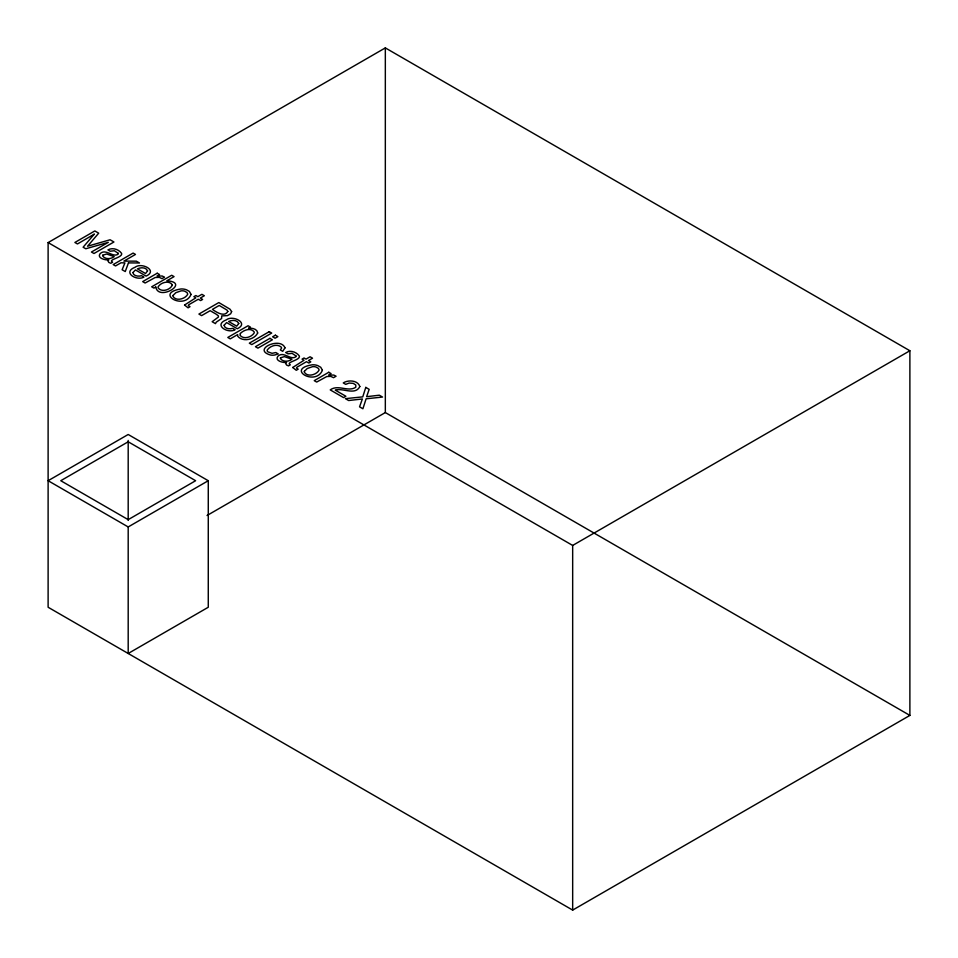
<?xml version="1.0" encoding="UTF-8"?>
<svg xmlns="http://www.w3.org/2000/svg" width="958" height="958" viewBox="0 0 958 958"><rect width="100%" height="100%" fill="white"/><g stroke="black" fill="none" stroke-linecap="round" stroke-linejoin="round"><path stroke-width="1.44" d="M48.116 242.59L385.332 47.9L909.884 350.748L909.884 715.41L572.668 910.1L48.116 607.252L48.116 242.59L572.668 545.437L909.884 350.748M128.192 526.948L208.269 480.712L208.269 607.252L128.192 653.488L128.192 526.948L48.116 480.712L128.192 434.489L208.269 480.712M207.036 515.5L385.332 412.563L909.884 715.41M572.668 545.437L572.668 910.1M385.332 47.9L385.332 412.563M128.192 440.441L128.192 520.422M284.981 347.874L282.718 351.323L280.347 349.945L281.592 348.089L281.245 347.119C277.161 343.395 270.204 345.886 267.318 349.909A4.239 2.443 0 0 0 267.893 351.861L272.06 353.31L275.844 352.544L278.215 353.921L274.994 354.951A7.053 4.072 0 0 1 270.491 355.023C251.559 349.538 280.61 336.33 284.981 347.874M184.547 305.039L188.079 307.817L190.007 306.704L188.307 305.602L188.81 304.716L198.306 299.243L200.629 300.584L202.617 299.423L200.294 298.082L204.353 295.747L201.887 294.322L197.827 296.657L195.863 295.519L193.863 296.681L195.827 297.818L184.547 305.039M292.717 367.489L296.262 370.279L298.189 369.165L296.489 368.064L296.992 367.177L306.488 361.693L308.799 363.034L310.799 361.885L308.476 360.543L312.536 358.196L310.069 356.771L306.009 359.118L304.033 357.981L302.045 359.13L304.009 360.268L292.717 367.489M132.934 272.587C133.378 276.239 138.718 276.634 141.568 275.7L143.963 277.09C136.563 281.353 121.965 272.264 135.114 267.246C141.437 262.049 158.309 270.479 146.095 276.096L135.449 269.94L132.934 272.587M224.124 325.241C224.555 328.881 229.896 329.277 232.746 328.343L235.153 329.732C227.741 333.995 213.143 324.906 226.292 319.888C232.614 314.691 249.487 323.121 237.285 328.738L226.627 322.583L224.124 325.241M118.241 253.343L118.169 254.145C112.805 258.037 105.835 248.122 100.111 253.654C96.65 258.229 105.572 260.36 108.841 259.846L107.919 260.875L108.865 262.444L110.793 263.282L112.589 262.229C107.332 259.774 121.355 257.882 121.702 254.074L121.57 253.355C118.708 249.248 112.445 247.296 107.955 249.894L110.23 251.212L114.361 250.745L118.241 253.343M295.974 355.945L295.902 356.759C290.537 360.651 283.568 350.724 277.844 356.268C274.371 360.843 283.305 362.974 286.574 362.459L285.652 363.477L286.598 365.058L288.526 365.884L290.322 364.842C285.065 362.387 299.088 360.495 299.435 356.687L299.303 355.969C296.441 351.861 290.178 349.909 285.688 352.508L287.963 353.825L292.094 353.358L295.974 355.945M172.991 295.507L172.907 296.238C175.985 301.722 185.445 298.968 187.78 294.142L187.002 292.537L184.81 291.244A4.706 2.718 0 0 0 180.99 290.897L175.853 292.681L172.991 295.507M304.369 371.357L304.273 372.075C307.35 377.572 316.811 374.817 319.146 369.98L318.379 368.375L316.176 367.094A4.706 2.718 0 0 0 312.356 366.734L307.219 368.531L304.369 371.357M231.632 311.601L230.674 313.769L227.453 315.613L221.693 315.912L221.645 318.499L216.268 322.163L215.466 323.636L212.149 321.72L218.424 317.026L218.364 315.853L216.304 314.248L210.161 310.691L201.599 315.625L198.905 314.068L218.843 302.56L229.992 309.183L231.632 311.601M172.344 285.005C170.464 289.867 161.603 292.705 158.118 287.867L158.07 286.981C160.501 282.442 169.41 279.832 172.344 285.005M155.795 287.041C158.465 301.794 190.846 282.299 166.836 280.802L174.069 276.623L171.698 275.257L151.675 286.813L153.939 288.107L155.795 287.041M191.037 294.417C184.319 310.715 153.999 293.112 180.99 288.969A8.49 4.898 0 0 1 186.535 289.819L189.397 291.436L191.037 294.417M322.403 370.267C315.697 386.565 285.364 368.95 312.356 364.806A8.49 4.898 0 0 1 317.9 365.657L320.762 367.285L322.403 370.267M102.769 255.199L102.626 255.942C105.117 259.534 110.996 259.259 114.194 256.624L106.685 254.014L102.769 255.199M280.502 357.813L280.359 358.555C282.849 362.148 288.729 361.873 291.927 359.238L284.418 356.627L280.502 357.813M147.568 270.875L145.532 273.521L137.449 268.863C140.515 267.282 146.119 267.031 147.568 270.875M238.746 323.517L236.71 326.163L228.639 321.505C231.692 319.924 237.297 319.673 238.746 323.517M227.836 311.446C224.543 317.601 216.137 312.021 212.413 309.386L219.226 305.458L226.962 310.045L227.836 311.446M359.837 386.541C355.214 395.822 342.868 387.619 335.264 390.134L345.886 396.265L343.575 397.594L330.223 389.894C338.126 384.086 348.209 392.385 355.813 387.224L355.777 384.996L353.227 383.368L349.131 383.056L345.73 384.362L343.251 382.925C348.221 379.679 357.861 380.182 359.837 386.541M257.678 333.001C254.553 339.671 242.673 342.365 237.728 336.222L237.68 334.57L230.255 338.869L227.8 337.456L248.074 325.744L250.457 327.121L248.529 328.235C251.918 327.923 257.391 328.798 257.678 333.001M365.788 387.391L362.759 396.863L345.395 398.648L348.652 400.528L362.375 398.983L359.549 406.827L362.902 408.755L366.112 398.803L382.529 397.055L379.308 395.199L366.627 396.684L369.165 389.343L365.788 387.391M128.468 262.899L125.247 271.545L122.121 269.749L124.923 262.887L120.995 262.791L115.535 265.941L113.188 264.588L133.138 253.068L135.485 254.433L123.905 261.115L136.347 261.163L139.473 262.971L128.468 262.899M240.35 333.504L240.003 335.252C243.572 339.851 251.619 337.228 254.229 332.857L254.205 331.971C250.84 327.361 243.619 330.031 240.35 333.504M94.207 234.207L83.118 247.224L85.789 248.769L108.302 242.338L91.429 252.026L93.992 253.499L113.942 241.991L110.11 239.775L87.561 246.23L98.686 233.189L94.818 230.95L74.88 242.47L77.454 243.955L94.207 234.207M157.22 273.222L142.682 281.616L145.125 283.017L155.196 277.497L159.315 277.365L161.974 278.634L164.548 277.149L162.201 276.024L157.028 276.012L159.543 274.551L157.22 273.222M269.27 331.672L249.319 343.18L251.774 344.593L271.713 333.073L269.27 331.672M269.905 338.354L255.439 346.712L257.918 348.149L272.395 339.791L269.905 338.354M275.377 335.192L272.611 336.797L275.09 338.222L277.868 336.629L275.377 335.192M128.192 441.782L60.761 480.712L128.192 519.655L195.624 480.712L128.192 441.782M328.774 372.267L314.236 380.661L316.679 382.062L326.75 376.542L330.869 376.41L333.528 377.691L336.102 376.195L333.755 375.069L328.582 375.057L331.097 373.608L328.774 372.267"/></g></svg>
